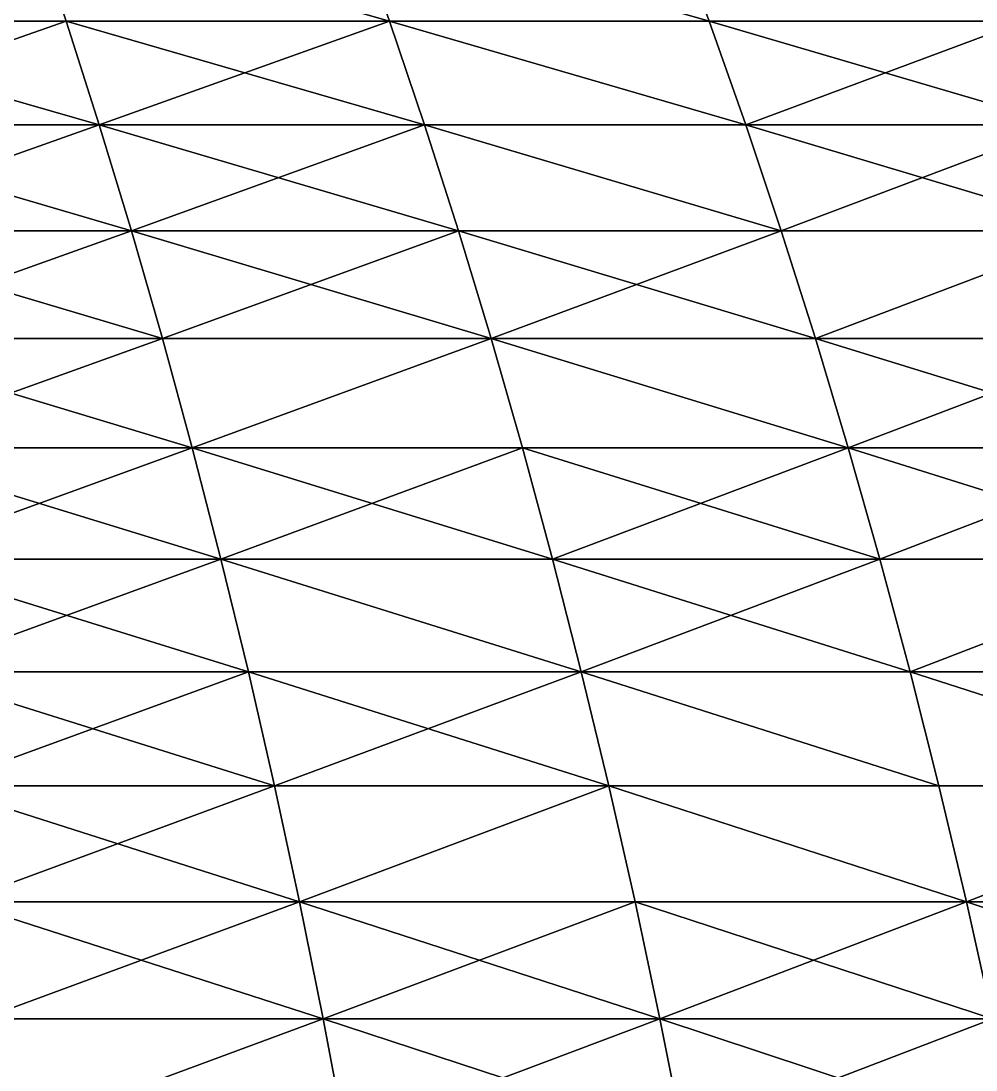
# Model space of a CAD drawing. Header units: millimetres. Extents: x -3250 to 6200, y -3250 to 3250.
# Drawn here: x 4763.9 to 4911.4, y 321.1 to 483 of the extents above; entities that cross this region are included whole.
import ezdxf

# ---------------------------------------------------------------- set-up
doc = ezdxf.new("R2010")
doc.units = ezdxf.units.MM
doc.header["$MEASUREMENT"] = 0
doc.layers.add('MESH_3D', color=2, linetype='CONTINUOUS')

msp = doc.modelspace()

# ---------------------------------------------------------------- linework, layer by layer
at = {"layer": 'MESH_3D'}
for points in [[(4765.59, 498.79, 25905.07), (4715.31, 498.79, 25928.52), (4720.34, 483.04, 25939.68)], [(4765.59, 498.79, 25905.07), (4720.34, 483.04, 25939.68), (4770.9, 483.04, 25916.1)], [(4820.87, 483.04, 25891.27), (4765.59, 498.79, 25905.07), (4770.9, 483.04, 25916.1)], [(4815.28, 498.79, 25880.38), (4765.59, 498.79, 25905.07), (4820.87, 483.04, 25891.27)], [(4870.19, 483.04, 25865.2), (4815.28, 498.79, 25880.38), (4820.87, 483.04, 25891.27)], [(4864.34, 498.79, 25854.45), (4815.28, 498.79, 25880.38), (4870.19, 483.04, 25865.2)], [(4918.85, 483.04, 25837.91), (4864.34, 498.79, 25854.45), (4870.19, 483.04, 25865.2)], [(4912.73, 498.79, 25827.31), (4864.34, 498.79, 25854.45), (4918.85, 483.04, 25837.91)], [(4720.34, 483.04, 760.32), (4776.04, 466.99, 773.23), (4725.21, 466.99, 749.52)], [(4720.34, 483.04, 760.32), (4770.9, 483.04, 783.9), (4776.04, 466.99, 773.23)], [(4770.9, 483.04, 25916.1), (4720.34, 483.04, 25939.68), (4725.21, 466.99, 25950.48)], [(4770.9, 483.04, 25916.1), (4725.21, 466.99, 25950.48), (4776.04, 466.99, 25926.77)], [(4770.9, 483.04, 783.9), (4826.27, 466.99, 798.19), (4776.04, 466.99, 773.23)], [(4770.9, 483.04, 783.9), (4820.87, 483.04, 808.73), (4826.27, 466.99, 798.19)], [(4820.87, 483.04, 25891.27), (4770.9, 483.04, 25916.1), (4776.04, 466.99, 25926.77)], [(4820.87, 483.04, 25891.27), (4776.04, 466.99, 25926.77), (4826.27, 466.99, 25901.81)], [(4820.87, 483.04, 808.73), (4870.19, 483.04, 834.8), (4875.86, 466.99, 824.4)], [(4820.87, 483.04, 808.73), (4875.86, 466.99, 824.4), (4826.27, 466.99, 798.19)], [(4875.86, 466.99, 25875.6), (4820.87, 483.04, 25891.27), (4826.27, 466.99, 25901.81)], [(4870.19, 483.04, 25865.2), (4820.87, 483.04, 25891.27), (4875.86, 466.99, 25875.6)], [(4870.19, 483.04, 834.8), (4918.85, 483.04, 862.09), (4875.86, 466.99, 824.4)], [(4924.78, 466.99, 25848.17), (4870.19, 483.04, 25865.2), (4875.86, 466.99, 25875.6)], [(4918.85, 483.04, 25837.91), (4870.19, 483.04, 25865.2), (4924.78, 466.99, 25848.17)], [(4875.86, 466.99, 824.4), (4918.85, 483.04, 862.09), (4924.78, 466.99, 851.83)], [(4725.21, 466.99, 749.52), (4776.04, 466.99, 773.23), (4781.01, 450.66, 762.92)], [(4725.21, 466.99, 749.52), (4781.01, 450.66, 762.92), (4729.92, 450.66, 739.09)], [(4776.04, 466.99, 25926.77), (4725.21, 466.99, 25950.48), (4729.92, 450.66, 25960.91)], [(4776.04, 466.99, 25926.77), (4729.92, 450.66, 25960.91), (4781.01, 450.66, 25937.08)], [(4776.04, 466.99, 773.23), (4826.27, 466.99, 798.19), (4831.49, 450.66, 788.01)], [(4776.04, 466.99, 773.23), (4831.49, 450.66, 788.01), (4781.01, 450.66, 762.92)], [(4826.27, 466.99, 25901.81), (4776.04, 466.99, 25926.77), (4781.01, 450.66, 25937.08)], [(4826.27, 466.99, 25901.81), (4781.01, 450.66, 25937.08), (4831.49, 450.66, 25911.99)], [(4826.27, 466.99, 798.19), (4875.86, 466.99, 824.4), (4881.33, 450.66, 814.35)], [(4826.27, 466.99, 798.19), (4881.33, 450.66, 814.35), (4831.49, 450.66, 788.01)], [(4881.33, 450.66, 25885.65), (4826.27, 466.99, 25901.81), (4831.49, 450.66, 25911.99)], [(4875.86, 466.99, 25875.6), (4826.27, 466.99, 25901.81), (4881.33, 450.66, 25885.65)], [(4875.86, 466.99, 824.4), (4930.5, 450.66, 841.92), (4881.33, 450.66, 814.35)], [(4875.86, 466.99, 824.4), (4924.78, 466.99, 851.83), (4930.5, 450.66, 841.92)], [(4924.78, 466.99, 25848.17), (4875.86, 466.99, 25875.6), (4881.33, 450.66, 25885.65)], [(4924.78, 466.99, 25848.17), (4881.33, 450.66, 25885.65), (4930.5, 450.66, 25858.08)], [(4729.92, 450.66, 739.09), (4785.79, 434.04, 752.98), (4734.45, 434.04, 729.04)], [(4729.92, 450.66, 739.09), (4781.01, 450.66, 762.92), (4785.79, 434.04, 752.98)], [(4781.01, 450.66, 25937.08), (4729.92, 450.66, 25960.91), (4734.45, 434.04, 25970.96)], [(4781.01, 450.66, 25937.08), (4734.45, 434.04, 25970.96), (4785.79, 434.04, 25947.02)], [(4781.01, 450.66, 762.92), (4831.49, 450.66, 788.01), (4836.52, 434.04, 778.19)], [(4781.01, 450.66, 762.92), (4836.52, 434.04, 778.19), (4785.79, 434.04, 752.98)], [(4831.49, 450.66, 25911.99), (4781.01, 450.66, 25937.08), (4785.79, 434.04, 25947.02)], [(4831.49, 450.66, 25911.99), (4785.79, 434.04, 25947.02), (4836.52, 434.04, 25921.81)], [(4831.49, 450.66, 788.01), (4881.33, 450.66, 814.35), (4886.6, 434.04, 804.66)], [(4831.49, 450.66, 788.01), (4886.6, 434.04, 804.66), (4836.52, 434.04, 778.19)], [(4881.33, 450.66, 25885.65), (4831.49, 450.66, 25911.99), (4836.52, 434.04, 25921.81)], [(4881.33, 450.66, 25885.65), (4836.52, 434.04, 25921.81), (4886.6, 434.04, 25895.34)], [(4881.33, 450.66, 814.35), (4930.5, 450.66, 841.92), (4886.6, 434.04, 804.66)], [(4930.5, 450.66, 25858.08), (4881.33, 450.66, 25885.65), (4886.6, 434.04, 25895.34)], [(4886.6, 434.04, 804.66), (4930.5, 450.66, 841.92), (4936.01, 434.04, 832.37)], [(4930.5, 450.66, 25858.08), (4886.6, 434.04, 25895.34), (4936.01, 434.04, 25867.63)], [(4734.45, 434.04, 729.04), (4785.79, 434.04, 752.98), (4790.4, 417.15, 743.42)], [(4734.45, 434.04, 729.04), (4790.4, 417.15, 743.42), (4738.82, 417.15, 719.37)], [(4785.79, 434.04, 25947.02), (4734.45, 434.04, 25970.96), (4738.82, 417.15, 25980.63)], [(4785.79, 434.04, 25947.02), (4738.82, 417.15, 25980.63), (4790.4, 417.15, 25956.58)], [(4785.79, 434.04, 752.98), (4836.52, 434.04, 778.19), (4790.4, 417.15, 743.42)], [(4836.52, 434.04, 25921.81), (4785.79, 434.04, 25947.02), (4790.4, 417.15, 25956.58)], [(4790.4, 417.15, 743.42), (4836.52, 434.04, 778.19), (4841.36, 417.15, 768.75)], [(4836.52, 434.04, 25921.81), (4790.4, 417.15, 25956.58), (4841.36, 417.15, 25931.25)], [(4836.52, 434.04, 778.19), (4891.68, 417.15, 795.34), (4841.36, 417.15, 768.75)], [(4836.52, 434.04, 778.19), (4886.6, 434.04, 804.66), (4891.68, 417.15, 795.34)], [(4891.68, 417.15, 25904.66), (4836.52, 434.04, 25921.81), (4841.36, 417.15, 25931.25)], [(4886.6, 434.04, 25895.34), (4836.52, 434.04, 25921.81), (4891.68, 417.15, 25904.66)], [(4886.6, 434.04, 804.66), (4936.01, 434.04, 832.37), (4941.32, 417.15, 823.18)], [(4886.6, 434.04, 804.66), (4941.32, 417.15, 823.18), (4891.68, 417.15, 795.34)], [(4936.01, 434.04, 25867.63), (4886.6, 434.04, 25895.34), (4891.68, 417.15, 25904.66)], [(4936.01, 434.04, 25867.63), (4891.68, 417.15, 25904.66), (4941.32, 417.15, 25876.82)], [(4738.82, 417.15, 719.37), (4794.82, 400, 734.24), (4743.01, 400, 710.08)], [(4738.82, 417.15, 719.37), (4790.4, 417.15, 743.42), (4794.82, 400, 734.24)], [(4790.4, 417.15, 25956.58), (4738.82, 417.15, 25980.63), (4743.01, 400, 25989.92)], [(4790.4, 417.15, 25956.58), (4743.01, 400, 25989.92), (4794.82, 400, 25965.76)], [(4790.4, 417.15, 743.42), (4846.01, 400, 759.68), (4794.82, 400, 734.24)], [(4790.4, 417.15, 743.42), (4841.36, 417.15, 768.75), (4846.01, 400, 759.68)], [(4841.36, 417.15, 25931.25), (4790.4, 417.15, 25956.58), (4794.82, 400, 25965.76)], [(4841.36, 417.15, 25931.25), (4794.82, 400, 25965.76), (4846.01, 400, 25940.32)], [(4841.36, 417.15, 768.75), (4891.68, 417.15, 795.34), (4896.55, 400, 786.4)], [(4841.36, 417.15, 768.75), (4896.55, 400, 786.4), (4846.01, 400, 759.68)], [(4891.68, 417.15, 25904.66), (4841.36, 417.15, 25931.25), (4846.01, 400, 25940.32)], [(4891.68, 417.15, 25904.66), (4846.01, 400, 25940.32), (4896.55, 400, 25913.6)], [(4891.68, 417.15, 795.34), (4941.32, 417.15, 823.18), (4946.41, 400, 814.36)], [(4891.68, 417.15, 795.34), (4946.41, 400, 814.36), (4896.55, 400, 786.4)], [(4941.32, 417.15, 25876.82), (4891.68, 417.15, 25904.66), (4896.55, 400, 25913.6)], [(4941.32, 417.15, 25876.82), (4896.55, 400, 25913.6), (4946.41, 400, 25885.64)], [(4743.01, 400, 710.08), (4799.05, 382.6, 725.45), (4747.02, 382.6, 701.19)], [(4743.01, 400, 710.08), (4794.82, 400, 734.24), (4799.05, 382.6, 725.45)], [(4794.82, 400, 25965.76), (4743.01, 400, 25989.92), (4747.02, 382.6, 25998.81)], [(4794.82, 400, 25965.76), (4747.02, 382.6, 25998.81), (4799.05, 382.6, 25974.55)], [(4794.82, 400, 734.24), (4846.01, 400, 759.68), (4850.46, 382.6, 751)], [(4794.82, 400, 734.24), (4850.46, 382.6, 751), (4799.05, 382.6, 725.45)], [(4850.46, 382.6, 25949), (4794.82, 400, 25965.76), (4799.05, 382.6, 25974.55)], [(4846.01, 400, 25940.32), (4794.82, 400, 25965.76), (4850.46, 382.6, 25949)], [(4846.01, 400, 759.68), (4896.55, 400, 786.4), (4901.22, 382.6, 777.83)], [(4846.01, 400, 759.68), (4901.22, 382.6, 777.83), (4850.46, 382.6, 751)], [(4896.55, 400, 25913.6), (4846.01, 400, 25940.32), (4850.46, 382.6, 25949)], [(4896.55, 400, 25913.6), (4850.46, 382.6, 25949), (4901.22, 382.6, 25922.17)], [(4896.55, 400, 786.4), (4946.41, 400, 814.36), (4901.22, 382.6, 777.83)], [(4946.41, 400, 25885.64), (4896.55, 400, 25913.6), (4901.22, 382.6, 25922.17)], [(4901.22, 382.6, 777.83), (4946.41, 400, 814.36), (4951.29, 382.6, 805.91)], [(4946.41, 400, 25885.64), (4901.22, 382.6, 25922.17), (4951.29, 382.6, 25894.09)], [(4747.02, 382.6, 701.19), (4803.09, 364.97, 717.05), (4750.85, 364.97, 692.69)], [(4747.02, 382.6, 701.19), (4799.05, 382.6, 725.45), (4803.09, 364.97, 717.05)], [(4799.05, 382.6, 25974.55), (4747.02, 382.6, 25998.81), (4750.85, 364.97, 26007.31)], [(4799.05, 382.6, 25974.55), (4750.85, 364.97, 26007.31), (4803.09, 364.97, 25982.95)], [(4799.05, 382.6, 725.45), (4850.46, 382.6, 751), (4854.71, 364.97, 742.71)], [(4799.05, 382.6, 725.45), (4854.71, 364.97, 742.71), (4803.09, 364.97, 717.05)], [(4850.46, 382.6, 25949), (4799.05, 382.6, 25974.55), (4803.09, 364.97, 25982.95)], [(4850.46, 382.6, 25949), (4803.09, 364.97, 25982.95), (4854.71, 364.97, 25957.29)], [(4850.46, 382.6, 751), (4905.67, 364.97, 769.64), (4854.71, 364.97, 742.71)], [(4850.46, 382.6, 751), (4901.22, 382.6, 777.83), (4905.67, 364.97, 769.64)], [(4905.67, 364.97, 25930.36), (4850.46, 382.6, 25949), (4854.71, 364.97, 25957.29)], [(4901.22, 382.6, 25922.17), (4850.46, 382.6, 25949), (4905.67, 364.97, 25930.36)], [(4901.22, 382.6, 777.83), (4955.95, 364.97, 797.84), (4905.67, 364.97, 769.64)], [(4901.22, 382.6, 777.83), (4951.29, 382.6, 805.91), (4955.95, 364.97, 797.84)], [(4955.95, 364.97, 25902.16), (4901.22, 382.6, 25922.17), (4905.67, 364.97, 25930.36)], [(4951.29, 382.6, 25894.09), (4901.22, 382.6, 25922.17), (4955.95, 364.97, 25902.16)], [(4750.85, 364.97, 692.69), (4806.95, 347.11, 709.05), (4754.5, 347.11, 684.6)], [(4750.85, 364.97, 692.69), (4803.09, 364.97, 717.05), (4806.95, 347.11, 709.05)], [(4803.09, 364.97, 25982.95), (4750.85, 364.97, 26007.31), (4754.5, 347.11, 26015.4)], [(4803.09, 364.97, 25982.95), (4754.5, 347.11, 26015.4), (4806.95, 347.11, 25990.95)], [(4803.09, 364.97, 717.05), (4854.71, 364.97, 742.71), (4806.95, 347.11, 709.05)], [(4854.71, 364.97, 25957.29), (4803.09, 364.97, 25982.95), (4806.95, 347.11, 25990.95)], [(4806.95, 347.11, 709.05), (4854.71, 364.97, 742.71), (4858.76, 347.11, 734.81)], [(4854.71, 364.97, 25957.29), (4806.95, 347.11, 25990.95), (4858.76, 347.11, 25965.19)], [(4854.71, 364.97, 742.71), (4905.67, 364.97, 769.64), (4909.92, 347.11, 761.85)], [(4854.71, 364.97, 742.71), (4909.92, 347.11, 761.85), (4858.76, 347.11, 734.81)], [(4909.92, 347.11, 25938.15), (4854.71, 364.97, 25957.29), (4858.76, 347.11, 25965.19)], [(4905.67, 364.97, 25930.36), (4854.71, 364.97, 25957.29), (4909.92, 347.11, 25938.15)], [(4905.67, 364.97, 769.64), (4955.95, 364.97, 797.84), (4909.92, 347.11, 761.85)], [(4955.95, 364.97, 25902.16), (4905.67, 364.97, 25930.36), (4909.92, 347.11, 25938.15)], [(4909.92, 347.11, 761.85), (4955.95, 364.97, 797.84), (4960.39, 347.11, 790.15)], [(4955.95, 364.97, 25902.16), (4909.92, 347.11, 25938.15), (4960.39, 347.11, 25909.85)], [(4754.5, 347.11, 684.6), (4806.95, 347.11, 709.05), (4810.6, 329.03, 701.46)], [(4754.5, 347.11, 684.6), (4810.6, 329.03, 701.46), (4757.97, 329.03, 676.92)], [(4806.95, 347.11, 25990.95), (4754.5, 347.11, 26015.4), (4757.97, 329.03, 26023.08)], [(4806.95, 347.11, 25990.95), (4757.97, 329.03, 26023.08), (4810.6, 329.03, 25998.54)], [(4806.95, 347.11, 709.05), (4858.76, 347.11, 734.81), (4862.61, 329.03, 727.31)], [(4806.95, 347.11, 709.05), (4862.61, 329.03, 727.31), (4810.6, 329.03, 701.46)], [(4858.76, 347.11, 25965.19), (4806.95, 347.11, 25990.95), (4810.6, 329.03, 25998.54)], [(4858.76, 347.11, 25965.19), (4810.6, 329.03, 25998.54), (4862.61, 329.03, 25972.69)], [(4858.76, 347.11, 734.81), (4913.95, 329.03, 754.44), (4862.61, 329.03, 727.31)], [(4858.76, 347.11, 734.81), (4909.92, 347.11, 761.85), (4913.95, 329.03, 754.44)], [(4909.92, 347.11, 25938.15), (4858.76, 347.11, 25965.19), (4862.61, 329.03, 25972.69)], [(4909.92, 347.11, 25938.15), (4862.61, 329.03, 25972.69), (4913.95, 329.03, 25945.56)], [(4909.92, 347.11, 761.85), (4964.6, 329.03, 782.85), (4913.95, 329.03, 754.44)], [(4909.92, 347.11, 761.85), (4960.39, 347.11, 790.15), (4964.6, 329.03, 782.85)], [(4960.39, 347.11, 25909.85), (4909.92, 347.11, 25938.15), (4913.95, 329.03, 25945.56)], [(4757.97, 329.03, 676.92), (4810.6, 329.03, 701.46), (4761.25, 310.75, 669.65)], [(4810.6, 329.03, 25998.54), (4757.97, 329.03, 26023.08), (4761.25, 310.75, 26030.35)], [(4761.25, 310.75, 669.65), (4810.6, 329.03, 701.46), (4814.06, 310.75, 694.27)], [(4810.6, 329.03, 25998.54), (4761.25, 310.75, 26030.35), (4814.06, 310.75, 26005.73)], [(4810.6, 329.03, 701.46), (4862.61, 329.03, 727.31), (4866.25, 310.75, 720.21)], [(4810.6, 329.03, 701.46), (4866.25, 310.75, 720.21), (4814.06, 310.75, 694.27)], [(4862.61, 329.03, 25972.69), (4810.6, 329.03, 25998.54), (4814.06, 310.75, 26005.73)], [(4862.61, 329.03, 25972.69), (4814.06, 310.75, 26005.73), (4866.25, 310.75, 25979.79)], [(4862.61, 329.03, 727.31), (4917.77, 310.75, 747.44), (4866.25, 310.75, 720.21)], [(4862.61, 329.03, 727.31), (4913.95, 329.03, 754.44), (4917.77, 310.75, 747.44)], [(4913.95, 329.03, 25945.56), (4862.61, 329.03, 25972.69), (4866.25, 310.75, 25979.79)], [(4913.95, 329.03, 25945.56), (4866.25, 310.75, 25979.79), (4917.77, 310.75, 25952.56)]]:
    msp.add_3dface(points, dxfattribs=at)

doc.saveas('drawing.dxf')
